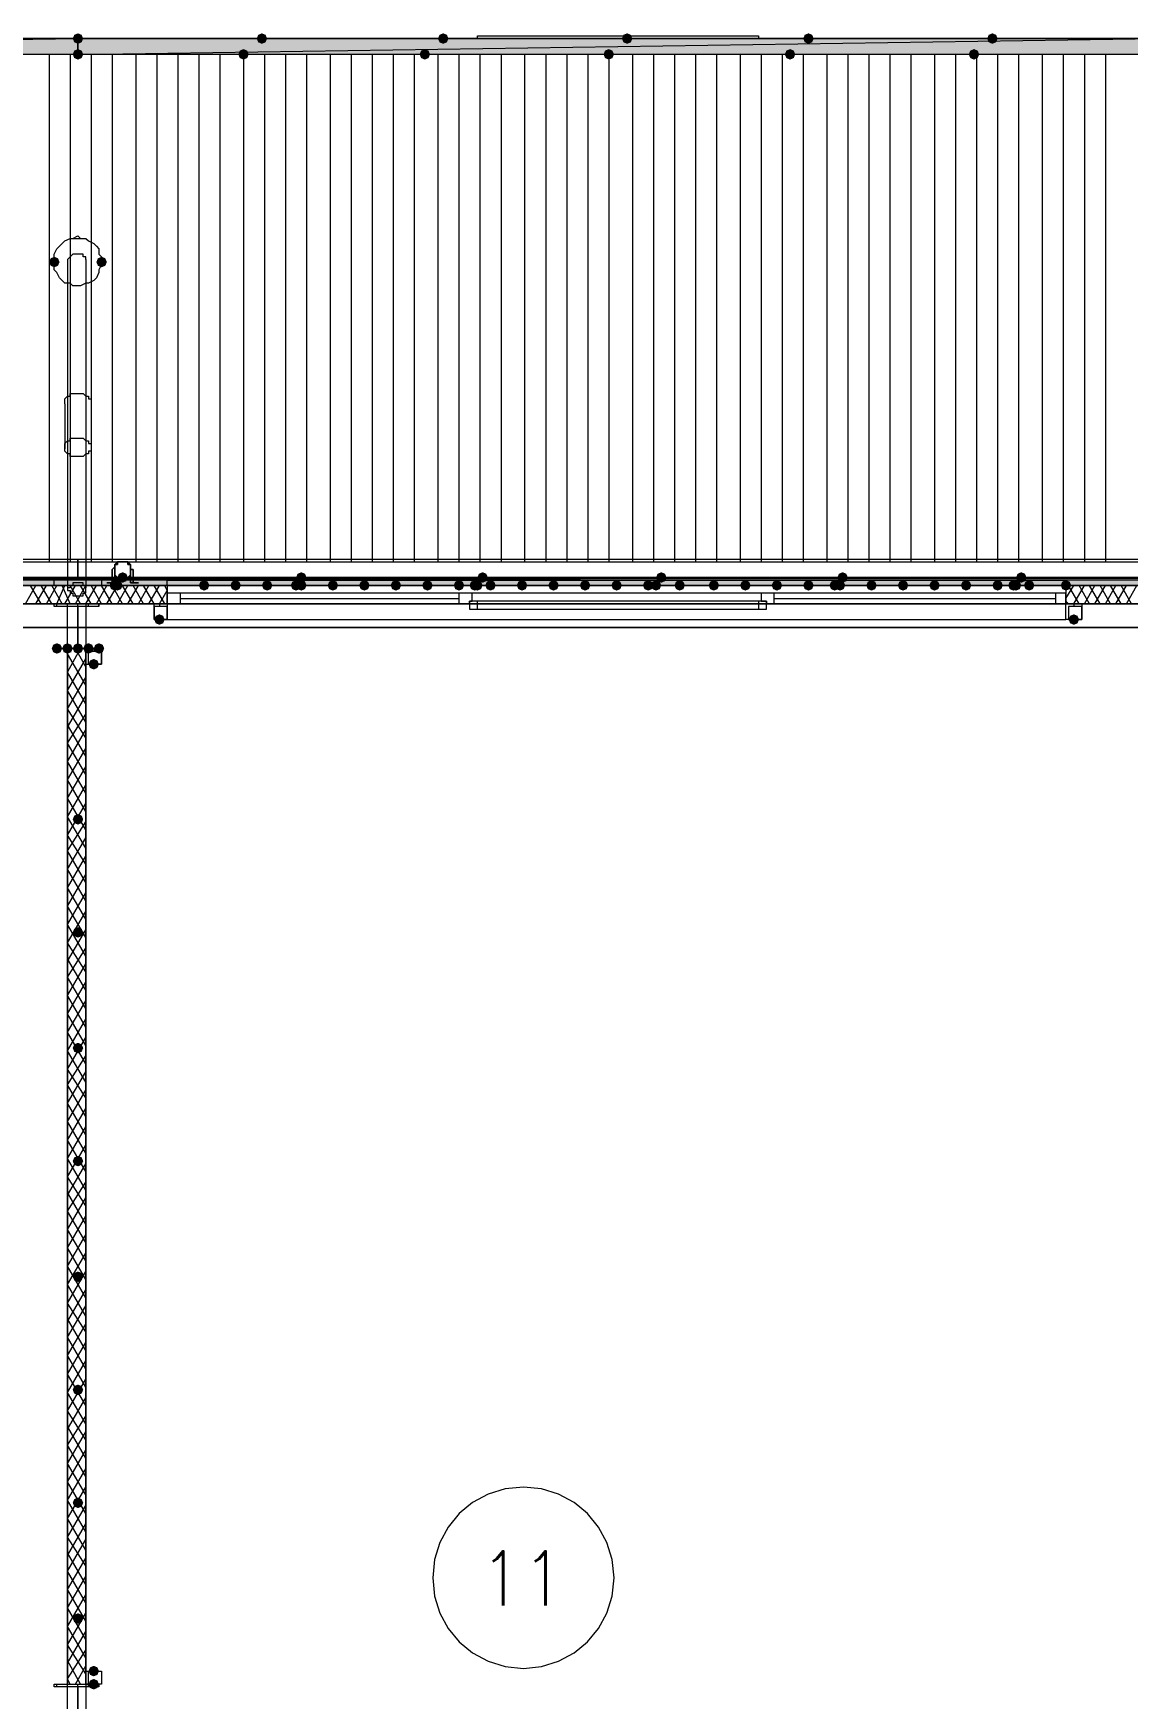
# Model space of a CAD drawing. Header units: millimetres. Extents: x 0 to 420, y 0 to 297.
# Drawn here: x 329.48 to 347.11, y 204.62 to 231.44 of the extents above; entities that cross this region are included whole.
import ezdxf

# ---------------------------------------------------------------- set-up
doc = ezdxf.new("R2010")
doc.units = ezdxf.units.MM
doc.styles.get("Standard").update_dxf_attribs({"font": 'STANDARD'})

msp = doc.modelspace()

# ---------------------------------------------------------------- hatches: boundary and pattern name
h = msp.add_hatch(color=7)
h.paths.add_polyline_path([(330.2, 231.097667), (312.801, 231.097667), (330.2, 231.351667)], flags=0)
h.paths.add_polyline_path([(312.801, 231.097667), (330.2, 231.351667), (312.801, 231.351667)], flags=0)
for color, points in [(254, [(330.284667, 231.351667), (330.259796, 231.291871), (330.2, 231.267), (330.140204, 231.291871), (330.115333, 231.351667), (330.140204, 231.411462), (330.2, 231.436333), (330.259796, 231.411463)]), (254, [(330.284667, 231.097667), (330.259796, 231.037871), (330.2, 231.013), (330.140204, 231.037871), (330.115333, 231.097667), (330.140204, 231.157462), (330.2, 231.182333), (330.259796, 231.157463)]), (254, [(332.951667, 231.097667), (332.926796, 231.037871), (332.867, 231.013), (332.807204, 231.037871), (332.782333, 231.097667), (332.807204, 231.157462), (332.867, 231.182333), (332.926796, 231.157463)]), (254, [(333.248, 231.351667), (333.223129, 231.291871), (333.163333, 231.267), (333.103538, 231.291871), (333.078667, 231.351667), (333.103537, 231.411462), (333.163333, 231.436333), (333.223129, 231.411463)]), (254, [(335.872667, 231.097667), (335.847796, 231.037871), (335.788, 231.013), (335.728204, 231.037871), (335.703333, 231.097667), (335.728204, 231.157462), (335.788, 231.182333), (335.847796, 231.157463)]), (254, [(336.169, 231.351667), (336.144129, 231.291871), (336.084333, 231.267), (336.024537, 231.291871), (335.999667, 231.351667), (336.024537, 231.411462), (336.084333, 231.436333), (336.144129, 231.411463)]), (254, [(338.836, 231.097667), (338.811129, 231.037871), (338.751333, 231.013), (338.691537, 231.037871), (338.666667, 231.097667), (338.691537, 231.157462), (338.751333, 231.182333), (338.811129, 231.157463)]), (254, [(339.132333, 231.351667), (339.107462, 231.291871), (339.047667, 231.267), (338.987871, 231.291871), (338.963, 231.351667), (338.987871, 231.411462), (339.047667, 231.436333), (339.107462, 231.411463)]), (254, [(341.757, 231.097667), (341.732129, 231.037871), (341.672333, 231.013), (341.612538, 231.037871), (341.587667, 231.097667), (341.612537, 231.157462), (341.672333, 231.182333), (341.732129, 231.157463)]), (254, [(342.053333, 231.351667), (342.028462, 231.291871), (341.968667, 231.267), (341.908871, 231.291871), (341.884, 231.351667), (341.908871, 231.411462), (341.968667, 231.436333), (342.028462, 231.411463)]), (254, [(344.720333, 231.097667), (344.695462, 231.037871), (344.635667, 231.013), (344.575871, 231.037871), (344.551, 231.097667), (344.575871, 231.157462), (344.635667, 231.182333), (344.695462, 231.157463)]), (254, [(345.016667, 231.351667), (344.991796, 231.291871), (344.932, 231.267), (344.872204, 231.291871), (344.847333, 231.351667), (344.872204, 231.411462), (344.932, 231.436333), (344.991796, 231.411463)]), (7, [(329.903667, 227.753333), (329.878796, 227.693537), (329.819, 227.668667), (329.759204, 227.693537), (329.734333, 227.753333), (329.759204, 227.813129), (329.819, 227.838), (329.878796, 227.813129)]), (7, [(330.665667, 227.753333), (330.640796, 227.693537), (330.581, 227.668667), (330.521204, 227.693537), (330.496333, 227.753333), (330.521204, 227.813129), (330.581, 227.838), (330.640796, 227.813129)]), (254, [(330.877333, 222.546333), (330.852462, 222.486537), (330.792667, 222.461667), (330.732871, 222.486537), (330.708, 222.546333), (330.732871, 222.606129), (330.792667, 222.631), (330.852462, 222.606129)]), (254, [(330.919667, 222.546333), (330.894796, 222.486537), (330.835, 222.461667), (330.775204, 222.486537), (330.750333, 222.546333), (330.775204, 222.606129), (330.835, 222.631), (330.894796, 222.606129)]), (254, [(330.919667, 222.546333), (330.894796, 222.486537), (330.835, 222.461667), (330.775204, 222.486537), (330.750333, 222.546333), (330.775204, 222.606129), (330.835, 222.631), (330.894796, 222.606129)]), (254, [(331.004333, 222.673333), (330.979462, 222.613537), (330.919667, 222.588667), (330.859871, 222.613537), (330.835, 222.673333), (330.859871, 222.733129), (330.919667, 222.758), (330.979462, 222.733129)]), (7, [(332.316667, 222.546333), (332.291796, 222.486537), (332.232, 222.461667), (332.172204, 222.486537), (332.147333, 222.546333), (332.172204, 222.606129), (332.232, 222.631), (332.291796, 222.606129)]), (7, [(332.824667, 222.546333), (332.799796, 222.486537), (332.74, 222.461667), (332.680204, 222.486537), (332.655333, 222.546333), (332.680204, 222.606129), (332.74, 222.631), (332.799796, 222.606129)]), (7, [(333.332667, 222.546333), (333.307796, 222.486537), (333.248, 222.461667), (333.188204, 222.486537), (333.163333, 222.546333), (333.188204, 222.606129), (333.248, 222.631), (333.307796, 222.606129)]), (254, [(333.798333, 222.546333), (333.773462, 222.486537), (333.713667, 222.461667), (333.653871, 222.486537), (333.629, 222.546333), (333.653871, 222.606129), (333.713667, 222.631), (333.773462, 222.606129)]), (254, [(333.798333, 222.546333), (333.773462, 222.486537), (333.713667, 222.461667), (333.653871, 222.486537), (333.629, 222.546333), (333.653871, 222.606129), (333.713667, 222.631), (333.773462, 222.606129)]), (254, [(333.798333, 222.546333), (333.773462, 222.486537), (333.713667, 222.461667), (333.653871, 222.486537), (333.629, 222.546333), (333.653871, 222.606129), (333.713667, 222.631), (333.773462, 222.606129)]), (254, [(333.883, 222.673333), (333.858129, 222.613537), (333.798333, 222.588667), (333.738538, 222.613537), (333.713667, 222.673333), (333.738537, 222.733129), (333.798333, 222.758), (333.858129, 222.733129)]), (7, [(333.883, 222.546333), (333.858129, 222.486537), (333.798333, 222.461667), (333.738538, 222.486537), (333.713667, 222.546333), (333.738537, 222.606129), (333.798333, 222.631), (333.858129, 222.606129)]), (7, [(334.391, 222.546333), (334.366129, 222.486537), (334.306333, 222.461667), (334.246537, 222.486537), (334.221667, 222.546333), (334.246537, 222.606129), (334.306333, 222.631), (334.366129, 222.606129)]), (7, [(334.899, 222.546333), (334.874129, 222.486537), (334.814333, 222.461667), (334.754537, 222.486537), (334.729667, 222.546333), (334.754537, 222.606129), (334.814333, 222.631), (334.874129, 222.606129)]), (7, [(335.407, 222.546333), (335.382129, 222.486537), (335.322333, 222.461667), (335.262538, 222.486537), (335.237667, 222.546333), (335.262537, 222.606129), (335.322333, 222.631), (335.382129, 222.606129)]), (7, [(335.915, 222.546333), (335.890129, 222.486537), (335.830333, 222.461667), (335.770538, 222.486537), (335.745667, 222.546333), (335.770537, 222.606129), (335.830333, 222.631), (335.890129, 222.606129)]), (7, [(336.423, 222.546333), (336.398129, 222.486537), (336.338333, 222.461667), (336.278537, 222.486537), (336.253667, 222.546333), (336.278537, 222.606129), (336.338333, 222.631), (336.398129, 222.606129)]), (254, [(336.677, 222.546333), (336.652129, 222.486537), (336.592333, 222.461667), (336.532537, 222.486537), (336.507667, 222.546333), (336.532537, 222.606129), (336.592333, 222.631), (336.652129, 222.606129)]), (254, [(336.719333, 222.546333), (336.694462, 222.486537), (336.634667, 222.461667), (336.574871, 222.486537), (336.55, 222.546333), (336.574871, 222.606129), (336.634667, 222.631), (336.694462, 222.606129)]), (254, [(336.719333, 222.546333), (336.694462, 222.486537), (336.634667, 222.461667), (336.574871, 222.486537), (336.55, 222.546333), (336.574871, 222.606129), (336.634667, 222.631), (336.694462, 222.606129)]), (254, [(336.804, 222.673333), (336.779129, 222.613537), (336.719333, 222.588667), (336.659537, 222.613537), (336.634667, 222.673333), (336.659537, 222.733129), (336.719333, 222.758), (336.779129, 222.733129)]), (7, [(336.931, 222.546333), (336.906129, 222.486537), (336.846333, 222.461667), (336.786538, 222.486537), (336.761667, 222.546333), (336.786537, 222.606129), (336.846333, 222.631), (336.906129, 222.606129)]), (7, [(337.439, 222.546333), (337.414129, 222.486537), (337.354333, 222.461667), (337.294537, 222.486537), (337.269667, 222.546333), (337.294537, 222.606129), (337.354333, 222.631), (337.414129, 222.606129)]), (7, [(337.947, 222.546333), (337.922129, 222.486537), (337.862333, 222.461667), (337.802538, 222.486537), (337.777667, 222.546333), (337.802537, 222.606129), (337.862333, 222.631), (337.922129, 222.606129)]), (7, [(338.455, 222.546333), (338.430129, 222.486537), (338.370333, 222.461667), (338.310538, 222.486537), (338.285667, 222.546333), (338.310537, 222.606129), (338.370333, 222.631), (338.430129, 222.606129)]), (7, [(338.963, 222.546333), (338.938129, 222.486537), (338.878333, 222.461667), (338.818537, 222.486537), (338.793667, 222.546333), (338.818537, 222.606129), (338.878333, 222.631), (338.938129, 222.606129)]), (7, [(339.471, 222.546333), (339.446129, 222.486537), (339.386333, 222.461667), (339.326537, 222.486537), (339.301667, 222.546333), (339.326537, 222.606129), (339.386333, 222.631), (339.446129, 222.606129)]), (254, [(339.598, 222.546333), (339.573129, 222.486537), (339.513333, 222.461667), (339.453538, 222.486537), (339.428667, 222.546333), (339.453537, 222.606129), (339.513333, 222.631), (339.573129, 222.606129)]), (254, [(339.598, 222.546333), (339.573129, 222.486537), (339.513333, 222.461667), (339.453538, 222.486537), (339.428667, 222.546333), (339.453537, 222.606129), (339.513333, 222.631), (339.573129, 222.606129)]), (254, [(339.598, 222.546333), (339.573129, 222.486537), (339.513333, 222.461667), (339.453538, 222.486537), (339.428667, 222.546333), (339.453537, 222.606129), (339.513333, 222.631), (339.573129, 222.606129)]), (254, [(339.682667, 222.673333), (339.657796, 222.613537), (339.598, 222.588667), (339.538204, 222.613537), (339.513333, 222.673333), (339.538204, 222.733129), (339.598, 222.758), (339.657796, 222.733129)]), (7, [(339.979, 222.546333), (339.954129, 222.486537), (339.894333, 222.461667), (339.834538, 222.486537), (339.809667, 222.546333), (339.834537, 222.606129), (339.894333, 222.631), (339.954129, 222.606129)]), (7, [(340.529333, 222.546333), (340.504462, 222.486537), (340.444667, 222.461667), (340.384871, 222.486537), (340.36, 222.546333), (340.384871, 222.606129), (340.444667, 222.631), (340.504462, 222.606129)]), (7, [(341.037333, 222.546333), (341.012462, 222.486537), (340.952667, 222.461667), (340.892871, 222.486537), (340.868, 222.546333), (340.892871, 222.606129), (340.952667, 222.631), (341.012462, 222.606129)]), (7, [(341.545333, 222.546333), (341.520463, 222.486537), (341.460667, 222.461667), (341.400871, 222.486537), (341.376, 222.546333), (341.400871, 222.606129), (341.460667, 222.631), (341.520462, 222.606129)]), (7, [(342.053333, 222.546333), (342.028462, 222.486537), (341.968667, 222.461667), (341.908871, 222.486537), (341.884, 222.546333), (341.908871, 222.606129), (341.968667, 222.631), (342.028462, 222.606129)]), (254, [(342.476667, 222.546333), (342.451796, 222.486537), (342.392, 222.461667), (342.332204, 222.486537), (342.307333, 222.546333), (342.332204, 222.606129), (342.392, 222.631), (342.451796, 222.606129)]), (254, [(342.476667, 222.546333), (342.451796, 222.486537), (342.392, 222.461667), (342.332204, 222.486537), (342.307333, 222.546333), (342.332204, 222.606129), (342.392, 222.631), (342.451796, 222.606129)]), (254, [(342.476667, 222.546333), (342.451796, 222.486537), (342.392, 222.461667), (342.332204, 222.486537), (342.307333, 222.546333), (342.332204, 222.606129), (342.392, 222.631), (342.451796, 222.606129)]), (7, [(342.561333, 222.546333), (342.536462, 222.486537), (342.476667, 222.461667), (342.416871, 222.486537), (342.392, 222.546333), (342.416871, 222.606129), (342.476667, 222.631), (342.536462, 222.606129)]), (254, [(342.603667, 222.673333), (342.578796, 222.613537), (342.519, 222.588667), (342.459204, 222.613537), (342.434333, 222.673333), (342.459204, 222.733129), (342.519, 222.758), (342.578796, 222.733129)]), (7, [(343.069333, 222.546333), (343.044462, 222.486537), (342.984667, 222.461667), (342.924871, 222.486537), (342.9, 222.546333), (342.924871, 222.606129), (342.984667, 222.631), (343.044462, 222.606129)]), (7, [(343.577333, 222.546333), (343.552462, 222.486537), (343.492667, 222.461667), (343.432871, 222.486537), (343.408, 222.546333), (343.432871, 222.606129), (343.492667, 222.631), (343.552462, 222.606129)]), (7, [(344.085333, 222.546333), (344.060462, 222.486537), (344.000667, 222.461667), (343.940871, 222.486537), (343.916, 222.546333), (343.940871, 222.606129), (344.000667, 222.631), (344.060462, 222.606129)]), (7, [(344.593333, 222.546333), (344.568463, 222.486537), (344.508667, 222.461667), (344.448871, 222.486537), (344.424, 222.546333), (344.448871, 222.606129), (344.508667, 222.631), (344.568462, 222.606129)]), (7, [(345.101333, 222.546333), (345.076462, 222.486537), (345.016667, 222.461667), (344.956871, 222.486537), (344.932, 222.546333), (344.956871, 222.606129), (345.016667, 222.631), (345.076462, 222.606129)]), (254, [(345.355333, 222.546333), (345.330462, 222.486537), (345.270667, 222.461667), (345.210871, 222.486537), (345.186, 222.546333), (345.210871, 222.606129), (345.270667, 222.631), (345.330462, 222.606129)]), (254, [(345.397667, 222.546333), (345.372796, 222.486537), (345.313, 222.461667), (345.253204, 222.486537), (345.228333, 222.546333), (345.253204, 222.606129), (345.313, 222.631), (345.372796, 222.606129)]), (254, [(345.397667, 222.546333), (345.372796, 222.486537), (345.313, 222.461667), (345.253204, 222.486537), (345.228333, 222.546333), (345.253204, 222.606129), (345.313, 222.631), (345.372796, 222.606129)]), (254, [(345.482333, 222.673333), (345.457462, 222.613537), (345.397667, 222.588667), (345.337871, 222.613537), (345.313, 222.673333), (345.337871, 222.733129), (345.397667, 222.758), (345.457462, 222.733129)]), (7, [(345.609333, 222.546333), (345.584462, 222.486537), (345.524667, 222.461667), (345.464871, 222.486537), (345.44, 222.546333), (345.464871, 222.606129), (345.524667, 222.631), (345.584462, 222.606129)]), (7, [(346.202, 222.546333), (346.177129, 222.486537), (346.117333, 222.461667), (346.057538, 222.486537), (346.032667, 222.546333), (346.057537, 222.606129), (346.117333, 222.631), (346.177129, 222.606129)]), (7, [(331.597, 221.996), (331.572129, 221.936204), (331.512333, 221.911333), (331.452538, 221.936204), (331.427667, 221.996), (331.452537, 222.055796), (331.512333, 222.080667), (331.572129, 222.055796)]), (7, [(346.329, 221.996), (346.304129, 221.936204), (346.244333, 221.911333), (346.184537, 221.936204), (346.159667, 221.996), (346.184537, 222.055796), (346.244333, 222.080667), (346.304129, 222.055796)]), (7, [(329.946, 221.530333), (329.921129, 221.470537), (329.861333, 221.445667), (329.801537, 221.470537), (329.776667, 221.530333), (329.801537, 221.590129), (329.861333, 221.615), (329.921129, 221.590129)]), (7, [(330.115333, 221.530333), (330.090463, 221.470537), (330.030667, 221.445667), (329.970871, 221.470537), (329.946, 221.530333), (329.970871, 221.590129), (330.030667, 221.615), (330.090462, 221.590129)]), (7, [(330.284667, 221.530333), (330.259796, 221.470537), (330.2, 221.445667), (330.140204, 221.470537), (330.115333, 221.530333), (330.140204, 221.590129), (330.2, 221.615), (330.259796, 221.590129)]), (7, [(330.454, 221.530333), (330.429129, 221.470537), (330.369333, 221.445667), (330.309537, 221.470537), (330.284667, 221.530333), (330.309537, 221.590129), (330.369333, 221.615), (330.429129, 221.590129)]), (7, [(330.623333, 221.530333), (330.598462, 221.470537), (330.538667, 221.445667), (330.478871, 221.470537), (330.454, 221.530333), (330.478871, 221.590129), (330.538667, 221.615), (330.598462, 221.590129)]), (7, [(330.538667, 221.276333), (330.513796, 221.216537), (330.454, 221.191667), (330.394204, 221.216537), (330.369333, 221.276333), (330.394204, 221.336129), (330.454, 221.361), (330.513796, 221.336129)]), (7, [(330.284667, 218.778667), (330.259796, 218.718871), (330.2, 218.694), (330.140204, 218.718871), (330.115333, 218.778667), (330.140204, 218.838462), (330.2, 218.863333), (330.259796, 218.838463)]), (7, [(330.284667, 216.958333), (330.259796, 216.898537), (330.2, 216.873667), (330.140204, 216.898537), (330.115333, 216.958333), (330.140204, 217.018129), (330.2, 217.043), (330.259796, 217.018129)]), (7, [(330.284667, 215.095667), (330.259796, 215.035871), (330.2, 215.011), (330.140204, 215.035871), (330.115333, 215.095667), (330.140204, 215.155462), (330.2, 215.180333), (330.259796, 215.155463)]), (7, [(330.284667, 213.275333), (330.259796, 213.215537), (330.2, 213.190667), (330.140204, 213.215537), (330.115333, 213.275333), (330.140204, 213.335129), (330.2, 213.36), (330.259796, 213.335129)]), (7, [(330.284667, 211.412667), (330.259796, 211.352871), (330.2, 211.328), (330.140204, 211.352871), (330.115333, 211.412667), (330.140204, 211.472462), (330.2, 211.497333), (330.259796, 211.472463)]), (7, [(330.284667, 209.592333), (330.259796, 209.532537), (330.2, 209.507667), (330.140204, 209.532537), (330.115333, 209.592333), (330.140204, 209.652129), (330.2, 209.677), (330.259796, 209.652129)]), (7, [(330.284667, 207.772), (330.259796, 207.712204), (330.2, 207.687333), (330.140204, 207.712204), (330.115333, 207.772), (330.140204, 207.831796), (330.2, 207.856667), (330.259796, 207.831796)]), (7, [(330.284667, 205.909333), (330.259796, 205.849538), (330.2, 205.824667), (330.140204, 205.849538), (330.115333, 205.909333), (330.140204, 205.969129), (330.2, 205.994), (330.259796, 205.969129)]), (7, [(330.538667, 205.062667), (330.513796, 205.002871), (330.454, 204.978), (330.394204, 205.002871), (330.369333, 205.062667), (330.394204, 205.122462), (330.454, 205.147333), (330.513796, 205.122463)]), (7, [(330.538667, 204.851), (330.513796, 204.791204), (330.454, 204.766333), (330.394204, 204.791204), (330.369333, 204.851), (330.394204, 204.910796), (330.454, 204.935667), (330.513796, 204.910796)])]:
    msp.add_hatch(color=color).paths.add_polyline_path(points, flags=0)
h = msp.add_hatch(color=7)
h.paths.add_polyline_path([(347.599, 231.097667), (330.2, 231.097667), (347.599, 231.351667)], flags=0)
h.paths.add_polyline_path([(330.2, 231.097667), (347.599, 231.351667), (330.2, 231.351667)], flags=0)
h = msp.add_hatch(color=7)
h.paths.add_polyline_path([(120.904, 222.673333), (382.947333, 222.673333), (120.904, 222.546333)], flags=0)
h.paths.add_polyline_path([(382.947333, 222.673333), (120.904, 222.546333), (382.947333, 222.546333)], flags=0)

# ---------------------------------------------------------------- linework, layer by layer
at = {"color": 7, "lineweight": 0}
for points in [[(364.955667, 231.351667), (364.955667, 231.097667), (347.599, 231.097667), (347.599, 231.351667), (347.599, 231.097667), (330.2, 231.097667), (330.2, 231.351667), (330.2, 231.097667), (312.801, 231.097667), (312.801, 231.351667), (312.801, 231.097667), (295.402, 231.097667), (295.402, 231.351667), (278.045333, 231.351667), (278.045333, 231.097667), (295.402, 231.097667), (295.402, 231.351667), (312.801, 231.351667), (330.2, 231.351667), (347.599, 231.351667)], [(330.2, 231.097667), (312.801, 231.097667), (330.2, 231.351667)], [(312.801, 231.097667), (330.2, 231.351667), (312.801, 231.351667)], [(347.599, 231.097667), (330.2, 231.097667), (347.599, 231.351667)], [(330.2, 231.097667), (347.599, 231.351667), (330.2, 231.351667)], [(341.164333, 231.394), (341.164333, 231.351667), (336.634667, 231.351667), (336.634667, 231.394)], [(382.947333, 230.505), (382.947333, 231.097667), (120.904, 231.097667), (120.904, 230.505), (120.904, 223.52), (120.904, 222.927333), (382.947333, 222.927333), (382.947333, 223.52)], [(330.242333, 227.372333), (330.2, 227.372333), (330.115333, 227.372333), (330.073, 227.414667), (329.988333, 227.414667), (329.946, 227.457), (329.903667, 227.499333), (329.861333, 227.584), (329.819, 227.626333), (329.819, 227.711), (329.819, 227.753333), (329.819, 227.838), (329.819, 227.880333), (329.861333, 227.965), (329.903667, 228.007333), (329.946, 228.049667), (329.988333, 228.092), (330.073, 228.134333), (330.115333, 228.134333), (330.2, 228.134333), (330.242333, 228.134333), (330.327, 228.134333), (330.369333, 228.092), (330.454, 228.049667), (330.496333, 228.007333), (330.538667, 227.965), (330.538667, 227.880333), (330.581, 227.838), (330.581, 227.753333), (330.581, 227.711), (330.538667, 227.626333), (330.538667, 227.584), (330.496333, 227.499333), (330.454, 227.457), (330.369333, 227.414667), (330.327, 227.414667)], [(330.242333, 224.620667), (330.2, 224.620667), (330.157667, 224.620667), (330.115333, 224.620667), (330.073, 224.620667), (330.073, 224.663), (330.030667, 224.663), (329.988333, 224.705333), (329.988333, 224.747667), (329.988333, 224.79), (329.988333, 224.832333), (330.030667, 224.874667), (330.073, 224.874667), (330.073, 224.917), (330.115333, 224.917), (330.157667, 224.917), (330.2, 224.917), (330.242333, 224.917), (330.284667, 224.917), (330.327, 224.874667), (330.369333, 224.874667), (330.369333, 224.832333), (330.411667, 224.832333), (330.411667, 224.79), (330.411667, 224.747667), (330.411667, 224.705333), (330.369333, 224.705333), (330.369333, 224.663), (330.327, 224.663), (330.284667, 224.620667)], [(330.2, 222.631), (312.801, 222.631), (312.801, 222.969667), (330.2, 222.969667)], [(347.599, 222.631), (330.2, 222.631), (330.2, 222.969667), (347.599, 222.969667)], [(330.665667, 222.588667), (330.750333, 222.588667), (330.750333, 222.800333), (330.792667, 222.842667), (330.792667, 222.885), (330.835, 222.927333), (330.877333, 222.927333), (330.919667, 222.927333), (330.962, 222.927333), (331.004333, 222.927333), (331.046667, 222.885), (331.046667, 222.842667), (331.046667, 222.800333), (331.089, 222.800333), (331.089, 222.588667), (331.173667, 222.588667), (331.046667, 222.588667), (331.046667, 222.800333), (331.046667, 222.842667), (331.046667, 222.885), (331.004333, 222.885), (331.004333, 222.927333), (330.962, 222.927333), (330.919667, 222.927333), (330.877333, 222.927333), (330.835, 222.927333), (330.835, 222.885), (330.792667, 222.885), (330.792667, 222.842667), (330.792667, 222.800333), (330.792667, 222.588667), (330.665667, 222.588667), (330.750333, 222.588667), (330.750333, 222.800333), (330.792667, 222.842667), (330.792667, 222.885), (330.835, 222.927333), (330.877333, 222.927333), (330.919667, 222.927333), (330.962, 222.927333), (331.004333, 222.927333), (331.046667, 222.885), (331.046667, 222.842667), (331.046667, 222.800333), (331.089, 222.800333), (331.089, 222.588667), (331.173667, 222.588667), (331.046667, 222.588667), (331.046667, 222.800333), (331.046667, 222.842667), (331.046667, 222.885), (331.004333, 222.885), (331.004333, 222.927333), (330.962, 222.927333), (330.919667, 222.927333), (330.877333, 222.927333), (330.835, 222.927333), (330.835, 222.885), (330.792667, 222.885), (330.792667, 222.842667), (330.792667, 222.800333), (330.792667, 222.588667), (330.665667, 222.588667), (330.792667, 222.588667), (330.792667, 222.800333), (330.792667, 222.842667), (330.792667, 222.885), (330.835, 222.885), (330.835, 222.927333), (330.877333, 222.927333), (330.919667, 222.927333), (330.962, 222.927333), (331.004333, 222.927333), (331.004333, 222.885), (331.046667, 222.885), (331.046667, 222.842667), (331.046667, 222.800333), (331.046667, 222.588667), (331.173667, 222.588667), (331.089, 222.588667), (331.089, 222.800333), (331.046667, 222.800333), (331.046667, 222.842667), (331.046667, 222.885), (331.004333, 222.927333), (330.962, 222.927333), (330.919667, 222.927333), (330.877333, 222.927333), (330.835, 222.927333), (330.792667, 222.885), (330.792667, 222.842667), (330.750333, 222.800333), (330.750333, 222.588667)], [(331.046667, 222.800333), (331.046667, 222.758), (331.046667, 222.715667), (331.004333, 222.673333), (330.962, 222.673333), (330.919667, 222.631), (330.877333, 222.673333), (330.835, 222.673333), (330.792667, 222.715667), (330.792667, 222.758), (330.792667, 222.800333), (330.792667, 222.842667), (330.792667, 222.885), (330.835, 222.885), (330.835, 222.927333), (330.877333, 222.927333), (330.919667, 222.927333), (330.962, 222.927333), (331.004333, 222.927333), (331.004333, 222.885), (331.046667, 222.885), (331.046667, 222.842667)], [(330.792667, 222.800333), (330.792667, 222.842667), (330.792667, 222.885), (330.835, 222.885), (330.835, 222.927333), (330.877333, 222.927333), (330.919667, 222.927333), (330.962, 222.927333), (331.004333, 222.927333), (331.004333, 222.885), (331.046667, 222.885), (331.046667, 222.842667), (331.046667, 222.800333), (331.046667, 222.758), (331.046667, 222.715667), (331.004333, 222.673333), (330.962, 222.673333), (330.919667, 222.631), (330.877333, 222.673333), (330.835, 222.673333), (330.792667, 222.715667), (330.792667, 222.758)], [(120.904, 222.673333), (382.947333, 222.673333), (120.904, 222.546333)], [(382.947333, 222.673333), (120.904, 222.546333), (382.947333, 222.546333)], [(120.904, 222.673333), (120.904, 222.546333), (382.947333, 222.546333), (382.947333, 222.673333)], [(330.2, 222.377), (330.242333, 222.377), (330.284667, 222.377), (330.284667, 222.419333), (330.327, 222.419333), (330.327, 222.461667), (330.327, 222.504), (330.327, 222.546333), (330.284667, 222.546333), (330.284667, 222.588667), (330.242333, 222.588667), (330.2, 222.588667), (330.157667, 222.588667), (330.115333, 222.588667), (330.115333, 222.546333), (330.073, 222.546333), (330.073, 222.504), (330.030667, 222.504), (330.030667, 222.461667), (330.073, 222.461667), (330.073, 222.419333), (330.115333, 222.419333), (330.115333, 222.377), (330.157667, 222.377)], [(331.639333, 222.25), (331.639333, 222.419333)], [(346.117333, 222.25), (346.117333, 222.419333)], [(394.335, 222.25), (260.265333, 222.25), (260.265333, 191.219667), (243.586, 191.219667), (243.586, 222.25), (109.516333, 222.25), (109.516333, 105.579333), (243.586, 105.579333), (243.586, 136.609667), (260.265333, 136.609667), (260.265333, 105.579333), (394.335, 105.579333)], [(330.538667, 221.530333), (329.819, 221.530333), (330.2, 221.530333), (330.2, 222.207667), (329.819, 222.207667), (329.819, 222.25), (330.538667, 222.25), (330.538667, 222.207667), (330.2, 222.207667), (330.2, 221.530333)], [(331.427667, 222.25), (331.639333, 222.25), (331.639333, 221.996), (331.427667, 221.996)], [(331.427667, 222.207667), (331.427667, 221.996), (331.639333, 221.996), (331.639333, 222.207667)], [(336.507667, 222.165333), (336.634667, 222.165333), (336.634667, 222.292333), (336.507667, 222.292333)], [(341.291333, 222.292333), (341.164333, 222.292333), (341.164333, 222.165333), (341.291333, 222.165333)], [(346.117333, 222.25), (346.371333, 222.25), (346.371333, 221.996), (346.117333, 221.996)], [(346.159667, 222.207667), (346.159667, 221.996), (346.371333, 221.996), (346.371333, 222.207667)], [(243.586, 221.869), (243.586, 191.219667), (260.265333, 191.219667), (260.265333, 221.869), (393.954, 221.869), (393.954, 105.918), (260.265333, 105.918), (260.265333, 136.609667), (243.586, 136.609667), (243.586, 105.918), (109.897333, 105.918), (109.897333, 221.869)], [(330.327, 204.851), (330.327, 221.530333), (330.030667, 221.530333), (330.030667, 204.851)], [(330.581, 221.530333), (330.327, 221.530333), (330.327, 221.276333), (330.581, 221.276333)], [(330.581, 221.488), (330.581, 221.276333), (330.369333, 221.276333), (330.369333, 221.488)], [(330.581, 204.851), (330.369333, 204.851), (330.369333, 205.062667), (330.581, 205.062667), (330.581, 204.851), (330.327, 204.851), (330.327, 205.062667), (330.581, 205.062667)], [(330.538667, 204.131333), (329.819, 204.131333), (329.819, 204.173667), (330.2, 204.173667), (330.2, 204.808667), (329.819, 204.808667), (329.819, 204.851), (330.538667, 204.851), (330.538667, 204.808667), (330.2, 204.808667), (330.2, 204.173667), (330.538667, 204.173667)]]:
    msp.add_lwpolyline(points, close=True, dxfattribs=at)
for points in [[(330.2, 231.351667), (312.801, 231.351667)], [(347.599, 231.351667), (330.2, 231.351667)], [(336.634667, 231.351667), (336.634667, 231.394), (341.164333, 231.394)], [(329.819, 227.753333), (329.819, 227.838), (329.819, 227.880333), (329.861333, 227.965), (329.903667, 228.007333), (329.946, 228.049667), (329.988333, 228.092), (330.073, 228.134333), (330.115333, 228.134333), (330.2, 228.176667), (330.242333, 228.134333), (330.327, 228.134333), (330.369333, 228.092), (330.454, 228.049667), (330.496333, 228.007333), (330.538667, 227.965), (330.538667, 227.880333), (330.581, 227.838), (330.581, 227.753333)], [(330.327, 227.795667), (330.327, 227.838), (330.284667, 227.838), (330.284667, 227.880333), (330.242333, 227.880333), (330.2, 227.880333), (330.157667, 227.880333), (330.115333, 227.880333), (330.073, 227.838), (330.030667, 227.795667)], [(330.030667, 227.795667), (330.030667, 222.504)], [(330.327, 227.795667), (330.327, 222.504)], [(329.988333, 225.467333), (329.988333, 225.509667), (329.988333, 225.552), (330.030667, 225.594333), (330.073, 225.594333), (330.073, 225.636667), (330.115333, 225.636667), (330.157667, 225.636667), (330.2, 225.636667), (330.242333, 225.636667), (330.284667, 225.636667), (330.327, 225.594333), (330.369333, 225.594333), (330.369333, 225.552), (330.411667, 225.552), (330.411667, 225.509667), (330.411667, 225.467333)], [(329.988333, 225.467333), (329.988333, 224.747667)], [(330.411667, 225.467333), (330.411667, 224.747667)], [(330.581, 222.631), (330.538667, 222.631), (330.496333, 222.631), (330.454, 222.631), (330.369333, 222.631), (330.327, 222.631), (330.242333, 222.631), (330.2, 222.631), (330.115333, 222.631), (330.073, 222.631), (329.988333, 222.631), (329.946, 222.631), (329.903667, 222.631), (329.861333, 222.631), (329.819, 222.631)], [(330.581, 222.631), (330.581, 222.546333), (330.538667, 222.546333), (330.496333, 222.546333), (330.454, 222.546333), (330.369333, 222.546333), (330.327, 222.546333), (330.242333, 222.546333), (330.2, 222.546333), (330.115333, 222.546333), (330.073, 222.546333), (329.988333, 222.546333), (329.946, 222.546333), (329.903667, 222.546333), (329.861333, 222.546333), (329.819, 222.546333), (329.819, 222.631)], [(331.639333, 222.546333), (331.639333, 222.631), (346.117333, 222.631), (346.117333, 222.546333)], [(120.904, 222.546333), (382.947333, 222.546333), (120.904, 222.546333), (382.947333, 222.546333)], [(120.904, 222.546333), (382.947333, 222.546333)], [(120.904, 222.546333), (382.947333, 222.546333)], [(331.639333, 222.546333), (328.760667, 222.546333)], [(329.353333, 222.25), (329.522667, 222.546333)], [(329.607333, 222.25), (329.438, 222.546333)], [(329.522667, 222.25), (329.692, 222.546333)], [(329.776667, 222.25), (329.607333, 222.546333)], [(329.692, 222.25), (329.861333, 222.546333)], [(329.946, 222.25), (329.776667, 222.546333)], [(329.861333, 222.25), (329.988333, 222.546333)], [(330.073, 222.25), (329.946, 222.546333)], [(329.988333, 222.25), (330.157667, 222.546333)], [(330.242333, 222.25), (330.073, 222.546333)], [(330.157667, 222.25), (330.327, 222.546333)], [(330.411667, 222.25), (330.242333, 222.546333)], [(330.327, 222.25), (330.496333, 222.546333)], [(330.581, 222.25), (330.411667, 222.546333)], [(330.496333, 222.25), (330.665667, 222.546333)], [(330.750333, 222.25), (330.581, 222.546333)], [(330.665667, 222.25), (330.835, 222.546333)], [(330.919667, 222.25), (330.750333, 222.546333)], [(330.835, 222.25), (331.004333, 222.546333)], [(331.089, 222.25), (330.919667, 222.546333)], [(331.004333, 222.25), (331.173667, 222.546333)], [(331.258333, 222.25), (331.089, 222.546333)], [(331.173667, 222.25), (331.343, 222.546333)], [(331.427667, 222.25), (331.258333, 222.546333)], [(331.343, 222.25), (331.512333, 222.546333)], [(331.597, 222.25), (331.427667, 222.546333)], [(331.512333, 222.25), (331.639333, 222.461667)], [(331.639333, 222.461667), (331.597, 222.546333)], [(331.639333, 222.546333), (331.639333, 222.419333), (331.639333, 222.25)], [(331.639333, 222.546333), (331.639333, 222.419333)], [(331.639333, 222.25), (331.851, 222.25), (331.851, 222.419333), (331.639333, 222.419333)], [(336.338333, 222.419333), (331.851, 222.419333)], [(331.851, 222.334667), (336.338333, 222.334667)], [(336.465333, 222.419333), (336.338333, 222.419333), (336.338333, 222.25), (336.465333, 222.25)], [(336.465333, 222.25), (336.507667, 222.25), (336.507667, 222.292333), (336.55, 222.292333), (336.55, 222.419333), (336.465333, 222.419333)], [(341.206667, 222.419333), (336.55, 222.419333)], [(341.333667, 222.419333), (341.206667, 222.419333), (341.206667, 222.292333), (341.291333, 222.292333), (341.291333, 222.25), (341.333667, 222.25)], [(341.333667, 222.25), (341.418333, 222.25), (341.418333, 222.419333), (341.333667, 222.419333)], [(345.948, 222.419333), (341.418333, 222.419333)], [(341.418333, 222.334667), (345.948, 222.334667)], [(346.117333, 222.419333), (345.948, 222.419333), (345.948, 222.25), (346.117333, 222.25)], [(346.117333, 222.334667), (346.244333, 222.546333)], [(346.117333, 222.546333), (346.117333, 222.419333), (346.117333, 222.25)], [(346.117333, 222.546333), (346.117333, 222.419333)], [(349.038333, 222.546333), (346.117333, 222.546333)], [(346.329, 222.25), (346.159667, 222.546333)], [(346.244333, 222.25), (346.413667, 222.546333)], [(346.498333, 222.25), (346.329, 222.546333)], [(346.413667, 222.25), (346.583, 222.546333)], [(346.667667, 222.25), (346.498333, 222.546333)], [(346.583, 222.25), (346.752333, 222.546333)], [(346.837, 222.25), (346.667667, 222.546333)], [(346.752333, 222.25), (346.921667, 222.546333)], [(347.006333, 222.25), (346.837, 222.546333)], [(346.921667, 222.25), (347.091, 222.546333)], [(347.175667, 222.25), (347.006333, 222.546333)], [(347.091, 222.25), (347.260333, 222.546333)], [(328.760667, 222.25), (331.639333, 222.25)], [(329.861333, 222.207667), (329.861333, 222.25)], [(330.030667, 222.207667), (330.030667, 222.25)], [(330.2, 221.530333), (330.2, 222.25)], [(330.369333, 222.207667), (330.369333, 222.25)], [(330.538667, 222.207667), (330.538667, 222.25)], [(331.512333, 222.25), (331.512333, 222.207667)], [(338.878333, 222.25), (331.639333, 222.25), (331.639333, 222.123)], [(338.878333, 222.25), (331.639333, 222.25), (331.639333, 222.123)], [(331.639333, 222.25), (346.117333, 222.25)], [(331.639333, 222.123), (331.639333, 221.996), (338.878333, 221.996)], [(331.639333, 222.123), (331.639333, 221.996), (338.878333, 221.996)], [(331.851, 222.25), (336.338333, 222.25)], [(341.164333, 222.292333), (336.634667, 222.292333)], [(336.634667, 222.25), (341.164333, 222.25)], [(336.634667, 222.165333), (341.164333, 222.165333)], [(336.634667, 222.165333), (341.164333, 222.165333)], [(346.117333, 222.123), (346.117333, 222.25), (338.878333, 222.25)], [(346.117333, 222.123), (346.117333, 222.25), (338.878333, 222.25)], [(338.878333, 221.996), (346.117333, 221.996), (346.117333, 222.123)], [(338.878333, 221.996), (346.117333, 221.996), (346.117333, 222.123)], [(341.418333, 222.25), (345.948, 222.25)], [(346.159667, 222.25), (346.117333, 222.292333)], [(346.117333, 222.25), (349.038333, 222.25)], [(346.244333, 222.25), (346.244333, 222.207667)], [(330.030667, 221.445667), (330.073, 221.530333)], [(330.030667, 221.149333), (330.242333, 221.530333)], [(330.327, 221.234), (330.157667, 221.530333)], [(330.454, 221.530333), (330.454, 221.488)], [(330.327, 220.937667), (330.030667, 221.445667)], [(330.030667, 220.853), (330.327, 221.361)], [(330.327, 220.641333), (330.030667, 221.149333)], [(330.030667, 220.556667), (330.327, 221.064667)], [(330.327, 220.345), (330.030667, 220.853)], [(330.030667, 220.260333), (330.327, 220.768333)], [(330.327, 220.091), (330.030667, 220.556667)], [(330.030667, 220.006333), (330.327, 220.472)], [(330.327, 219.794667), (330.030667, 220.302667)], [(330.030667, 219.71), (330.327, 220.218)], [(330.327, 219.498333), (330.030667, 220.006333)], [(330.030667, 219.413667), (330.327, 219.921667)], [(330.327, 219.202), (330.030667, 219.71)], [(330.030667, 219.117333), (330.327, 219.625333)], [(330.327, 218.905667), (330.030667, 219.413667)], [(330.030667, 218.821), (330.327, 219.329)], [(330.327, 218.609333), (330.030667, 219.117333)], [(330.030667, 218.524667), (330.327, 219.032667)], [(330.327, 218.313), (330.030667, 218.821)], [(330.030667, 218.270667), (330.327, 218.736333)], [(330.327, 218.059), (330.030667, 218.524667)], [(330.030667, 217.974333), (330.327, 218.482333)], [(330.327, 217.762667), (330.030667, 218.270667)], [(330.030667, 217.678), (330.327, 218.186)], [(330.327, 217.466333), (330.030667, 217.974333)], [(330.030667, 217.381667), (330.327, 217.889667)], [(330.327, 217.17), (330.030667, 217.678)], [(330.030667, 217.085333), (330.327, 217.593333)], [(330.327, 216.873667), (330.030667, 217.381667)], [(330.030667, 216.789), (330.327, 217.297)], [(330.327, 216.577333), (330.030667, 217.085333)], [(330.030667, 216.492667), (330.327, 217.000667)], [(330.327, 216.323333), (330.030667, 216.789)], [(330.030667, 216.238667), (330.327, 216.704333)], [(330.327, 216.027), (330.030667, 216.535)], [(330.030667, 215.942333), (330.327, 216.450333)], [(330.327, 215.730667), (330.030667, 216.238667)], [(330.030667, 215.646), (330.327, 216.154)], [(330.327, 215.434333), (330.030667, 215.942333)], [(330.030667, 215.349667), (330.327, 215.857667)], [(330.327, 215.138), (330.030667, 215.646)], [(330.030667, 215.053333), (330.327, 215.561333)], [(330.327, 214.841667), (330.030667, 215.349667)], [(330.030667, 214.757), (330.327, 215.265)], [(330.327, 214.545333), (330.030667, 215.053333)], [(330.030667, 214.503), (330.327, 214.968667)], [(330.327, 214.291333), (330.030667, 214.757)], [(330.030667, 214.206667), (330.327, 214.714667)], [(330.327, 213.995), (330.030667, 214.503)], [(330.030667, 213.910333), (330.327, 214.418333)], [(330.327, 213.698667), (330.030667, 214.206667)], [(330.030667, 213.614), (330.327, 214.122)], [(330.327, 213.402333), (330.030667, 213.910333)], [(330.030667, 213.317667), (330.327, 213.825667)], [(330.327, 213.106), (330.030667, 213.614)], [(330.030667, 213.021333), (330.327, 213.529333)], [(330.327, 212.809667), (330.030667, 213.317667)], [(330.030667, 212.725), (330.327, 213.233)], [(330.327, 212.555667), (330.030667, 213.021333)], [(330.030667, 212.471), (330.327, 212.936667)], [(330.327, 212.259333), (330.030667, 212.767333)], [(330.030667, 212.174667), (330.327, 212.682667)], [(330.327, 211.963), (330.030667, 212.471)], [(330.030667, 211.878333), (330.327, 212.386333)], [(330.327, 211.666667), (330.030667, 212.174667)], [(330.030667, 211.582), (330.327, 212.09)], [(330.327, 211.370333), (330.030667, 211.878333)], [(330.030667, 211.285667), (330.327, 211.793667)], [(330.327, 211.074), (330.030667, 211.582)], [(330.030667, 210.989333), (330.327, 211.497333)], [(330.327, 210.777667), (330.030667, 211.285667)], [(330.030667, 210.693), (330.327, 211.201)], [(330.327, 210.523667), (330.030667, 210.989333)], [(330.030667, 210.439), (330.327, 210.947)], [(330.327, 210.227333), (330.030667, 210.735333)], [(330.030667, 210.142667), (330.327, 210.650667)], [(330.327, 209.931), (330.030667, 210.439)], [(330.030667, 209.846333), (330.327, 210.354333)], [(330.327, 209.634667), (330.030667, 210.142667)], [(330.030667, 209.55), (330.327, 210.058)], [(330.327, 209.338333), (330.030667, 209.846333)], [(330.030667, 209.253667), (330.327, 209.761667)], [(330.327, 209.042), (330.030667, 209.55)], [(330.030667, 208.957333), (330.327, 209.465333)], [(330.327, 208.788), (330.030667, 209.253667)], [(330.030667, 208.703333), (330.327, 209.169)], [(330.327, 208.491667), (330.030667, 208.999667)], [(330.030667, 208.407), (330.327, 208.915)], [(330.327, 208.195333), (330.030667, 208.703333)], [(330.030667, 208.110667), (330.327, 208.618667)], [(330.327, 207.899), (330.030667, 208.407)], [(330.030667, 207.814333), (330.327, 208.322333)], [(330.327, 207.602667), (330.030667, 208.110667)], [(330.030667, 207.518), (330.327, 208.026)], [(338.836, 206.5655), (338.806328, 206.859844), (338.721228, 207.133996), (338.586572, 207.382083), (338.408232, 207.598232), (338.192083, 207.776572), (337.943996, 207.911228), (337.669844, 207.996328), (337.3755, 208.026), (337.081156, 207.996328), (336.807004, 207.911228), (336.558917, 207.776572), (336.342768, 207.598232), (336.164428, 207.382083), (336.029772, 207.133996), (335.944672, 206.859844), (335.915, 206.5655)], [(330.327, 207.306333), (330.030667, 207.814333)], [(330.030667, 207.221667), (330.327, 207.729667)], [(330.327, 207.01), (330.030667, 207.518)], [(330.030667, 206.925333), (330.327, 207.433333)], [(330.327, 206.756), (330.030667, 207.221667)], [(330.030667, 206.671333), (330.327, 207.179333)], [(330.327, 206.459667), (330.030667, 206.967667)], [(330.030667, 206.375), (330.327, 206.883)], [(330.327, 206.163333), (330.030667, 206.671333)], [(330.030667, 206.078667), (330.327, 206.586667)], [(335.915, 206.5655), (335.944672, 206.271156), (336.029772, 205.997004), (336.164428, 205.748917), (336.342768, 205.532768), (336.558917, 205.354428), (336.807004, 205.219772), (337.081156, 205.134672), (337.3755, 205.105), (337.669844, 205.134672), (337.943996, 205.219772), (338.192083, 205.354428), (338.408232, 205.532768), (338.586572, 205.748917), (338.721228, 205.997004), (338.806328, 206.271156), (338.836, 206.5655)], [(330.327, 205.867), (330.030667, 206.375)], [(330.030667, 205.782333), (330.327, 206.290333)], [(330.327, 205.570667), (330.030667, 206.078667)], [(330.030667, 205.486), (330.327, 205.994)], [(330.327, 205.274333), (330.030667, 205.782333)], [(330.030667, 205.189667), (330.327, 205.697667)], [(330.327, 205.020333), (330.030667, 205.486)], [(330.030667, 204.935667), (330.327, 205.401333)], [(330.242333, 204.851), (330.030667, 205.232)], [(330.073, 204.851), (330.030667, 204.935667)], [(330.157667, 204.851), (330.327, 205.147333)], [(329.861333, 204.808667), (329.861333, 204.851)], [(330.030667, 204.808667), (330.030667, 204.851)], [(330.2, 204.131333), (330.2, 204.851)], [(330.369333, 204.808667), (330.369333, 204.851)], [(330.538667, 204.808667), (330.538667, 204.851)]]:
    msp.add_lwpolyline(points, dxfattribs=at)
at = {"color": 253, "lineweight": 0}
for points in [[(329.734333, 231.097667), (329.734333, 222.927333)], [(330.073, 231.097667), (330.073, 222.927333)], [(330.411667, 231.097667), (330.411667, 222.927333)], [(330.750333, 231.097667), (330.750333, 222.927333)], [(331.131333, 231.097667), (331.131333, 222.927333)], [(331.47, 231.097667), (331.47, 222.927333)], [(331.808667, 231.097667), (331.808667, 222.927333)], [(332.147333, 231.097667), (332.147333, 222.927333)], [(332.486, 231.097667), (332.486, 222.927333)], [(332.867, 231.097667), (332.867, 222.927333)], [(333.205667, 231.097667), (333.205667, 222.927333)], [(333.544333, 231.097667), (333.544333, 222.927333)], [(333.883, 231.097667), (333.883, 222.927333)], [(334.264, 231.097667), (334.264, 222.927333)], [(334.602667, 231.097667), (334.602667, 222.927333)], [(334.941333, 231.097667), (334.941333, 222.927333)], [(335.28, 231.097667), (335.28, 222.927333)], [(335.618667, 231.097667), (335.618667, 222.927333)], [(335.999667, 231.097667), (335.999667, 222.927333)], [(336.338333, 231.097667), (336.338333, 222.927333)], [(336.677, 231.097667), (336.677, 222.927333)], [(337.015667, 231.097667), (337.015667, 222.927333)], [(337.396667, 231.097667), (337.396667, 222.927333)], [(337.735333, 231.097667), (337.735333, 222.927333)], [(338.074, 231.097667), (338.074, 222.927333)], [(338.412667, 231.097667), (338.412667, 222.927333)], [(338.751333, 231.097667), (338.751333, 222.927333)], [(339.132333, 231.097667), (339.132333, 222.927333)], [(339.471, 231.097667), (339.471, 222.927333)], [(339.809667, 231.097667), (339.809667, 222.927333)], [(340.148333, 231.097667), (340.148333, 222.927333)], [(340.487, 231.097667), (340.487, 222.927333)], [(340.868, 231.097667), (340.868, 222.927333)], [(341.206667, 231.097667), (341.206667, 222.927333)], [(341.545333, 231.097667), (341.545333, 222.927333)], [(341.884, 231.097667), (341.884, 222.927333)], [(342.265, 231.097667), (342.265, 222.927333)], [(342.603667, 231.097667), (342.603667, 222.927333)], [(342.942333, 231.097667), (342.942333, 222.927333)], [(343.281, 231.097667), (343.281, 222.927333)], [(343.619667, 231.097667), (343.619667, 222.927333)], [(344.000667, 231.097667), (344.000667, 222.927333)], [(344.339333, 231.097667), (344.339333, 222.927333)], [(344.678, 231.097667), (344.678, 222.927333)], [(345.016667, 231.097667), (345.016667, 222.927333)], [(345.355333, 231.097667), (345.355333, 222.927333)], [(345.736333, 231.097667), (345.736333, 222.927333)], [(346.075, 231.097667), (346.075, 222.927333)], [(346.413667, 231.097667), (346.413667, 222.927333)], [(346.752333, 231.097667), (346.752333, 222.927333)]]:
    msp.add_lwpolyline(points, dxfattribs=at)
at = {"color": 43, "lineweight": 0}
for points in [[(330.030667, 187.748333), (330.030667, 222.25), (312.928, 222.25), (312.928, 187.748333)], [(347.429667, 222.25), (330.327, 222.25), (330.327, 187.748333), (347.429667, 187.748333)]]:
    msp.add_lwpolyline(points, close=True, dxfattribs=at)
at = {"color": 254, "lineweight": 0}
msp.add_lwpolyline([(243.586, 221.869), (109.897333, 221.869), (109.897333, 105.918), (243.586, 105.918), (243.586, 136.609667), (260.265333, 136.609667), (260.265333, 105.918), (393.954, 105.918), (393.954, 221.869), (260.265333, 221.869), (260.265333, 191.219667), (243.586, 191.219667)], close=True, dxfattribs=at)

# ---------------------------------------------------------------- texts
at = {"color": 7, "insert": (336.676986, 206.993034), "char_height": 0.872032, "width": 0.67824711, "attachment_point": 1}
msp.add_mtext('11', dxfattribs=at)

doc.saveas('drawing.dxf')
